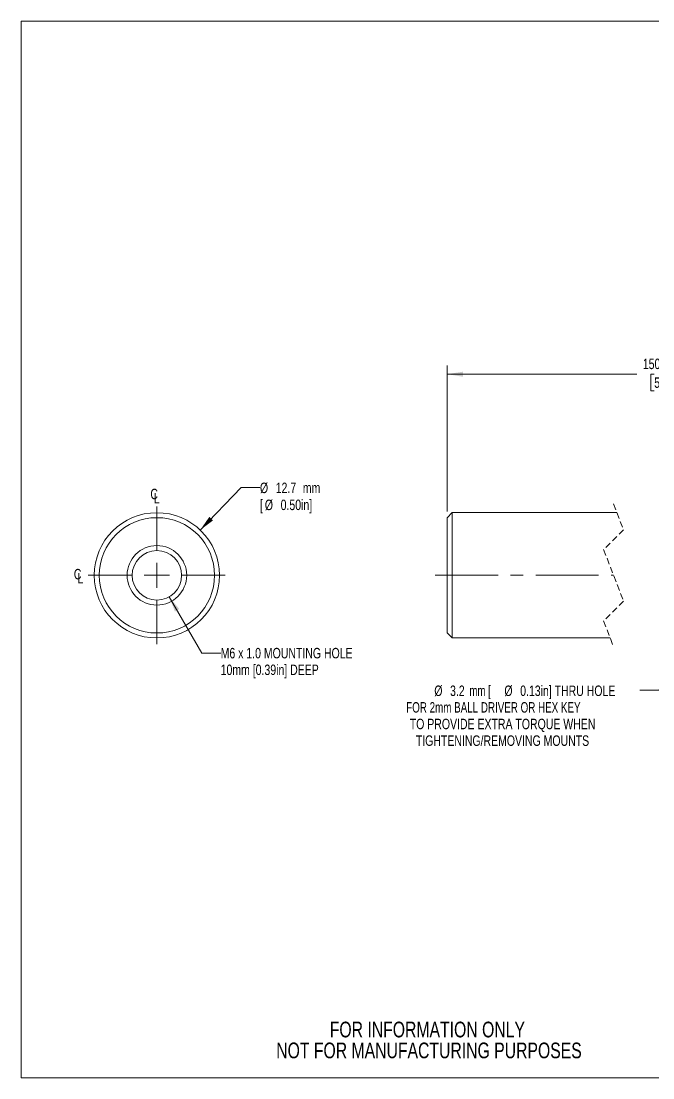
# Model space of a CAD drawing. Header units: millimetres. Extents: x 2 to 278, y 1 to 215.
# Drawn here: x 1.6 to 129.2, y 0.9 to 214.6 of the extents above; entities that cross this region are included whole.
import ezdxf

# ---------------------------------------------------------------- set-up
doc = ezdxf.new("R2010")
doc.units = ezdxf.units.MM
doc.linetypes.add('CENTERX2', pattern=[20.32, 12.7, -2.54, 2.54, -2.54])
doc.linetypes.add('HIDDEN', pattern=[1.905, 1.27, -0.635])
doc.styles.add('SLDTEXTSTYLE0', font='TXT', dxfattribs={"width": 0.75})
doc.styles.add('SLDTEXTSTYLE2', font='TXT', dxfattribs={"width": 0.6875})
doc.styles.add('SLDTEXTSTYLE3', font='TXT', dxfattribs={"width": 0.7})
doc.dimstyles.new('SLDDIMSTYLE0', dxfattribs={"dimtxt": 2.116667, "dimasz": 3.175, "dimexe": 0, "dimexo": 0.0625, "dimgap": 0.529167, "dimtad": 0, "dimtih": 1, "dimtoh": 1, "dimdec": 1, "dimlfac": 0.5, "dimrnd": 1e-09, "dimzin": 12, "dimdsep": 46, "dimtxsty": 'SLDTEXTSTYLE0', "dimsah": 1, "dimcen": 0, "dimadec": 0, "dimazin": 3, "dimtfac": 1, "dimtdec": 1, "dimtofl": 0, "dimtmove": 0, "dimatfit": 3, "dimfxl": 1, "dimfrac": 2, "dimtolj": 1, "dimtzin": 12, "dimarcsym": 0})
doc.dimstyles.new('SLDDIMSTYLE1', dxfattribs={"dimtxt": 2.116667, "dimasz": 3.175, "dimexe": 0, "dimexo": 0.0625, "dimgap": 0.529167, "dimtad": 0, "dimtih": 1, "dimtoh": 1, "dimdec": 1, "dimlfac": 0.5, "dimrnd": 1e-09, "dimzin": 12, "dimdsep": 46, "dimtxsty": 'SLDTEXTSTYLE0', "dimsah": 1, "dimcen": 0, "dimadec": 0, "dimazin": 3, "dimtfac": 1, "dimtdec": 1, "dimtofl": 0, "dimtmove": 0, "dimatfit": 3, "dimfxl": 1, "dimfrac": 2, "dimtolj": 1, "dimtzin": 12, "dimarcsym": 0})
doc.dimstyles.new('SLDDIMSTYLE3', dxfattribs={"dimtxt": 2.116667, "dimasz": 3.175, "dimexe": 0, "dimexo": 0.0625, "dimgap": 0.529167, "dimtad": 0, "dimtih": 1, "dimtoh": 1, "dimdec": 1, "dimlfac": 0.5, "dimrnd": 1e-09, "dimzin": 4, "dimdsep": 46, "dimtxsty": 'SLDTEXTSTYLE0', "dimsah": 1, "dimcen": 0.09, "dimadec": 0, "dimazin": 1, "dimtfac": 1, "dimtdec": 1, "dimtofl": 0, "dimtmove": 0, "dimatfit": 3, "dimfxl": 1, "dimfrac": 2, "dimtolj": 1, "dimtzin": 12, "dimarcsym": 0})

# ---------------------------------------------------------------- blocks, each defined once
blk = doc.blocks.new('_D')
at = {"color": 8, "linetype": 'Continuous', "lineweight": 0}
for p, q in [((31.51, 98.22), (38.09, 86.82)), ((38.09, 86.82), (41.9, 86.82))]:
    blk.add_line(p, q, dxfattribs=at)
at = {"color": 8, "linetype": 'Continuous', "lineweight": 18}
blk.add_solid([(31.51, 98.22), (32.65, 95.22), (33.53, 95.73)], dxfattribs=at)
at = {"color": 8, "linetype": 'Continuous', "lineweight": 18, "char_height": 2.1167, "attachment_point": 1, "style": 'SLDTEXTSTYLE0'}
for s, insert in [('M6 x 1.0 MOUNTING HOLE', (41.9, 87.87)), ('10mm [0.39in] DEEP', (41.9, 84.5))]:
    blk.add_mtext(s, dxfattribs=dict(at, insert=insert))
blk = doc.blocks.new('_D_1')
at = {"color": 8, "linetype": 'Continuous', "lineweight": 0}
for p, q in [((37.77, 111.71), (46.03, 120.34)), ((46.03, 120.34), (49.84, 120.34))]:
    blk.add_line(p, q, dxfattribs=at)
at = {"color": 8, "linetype": 'Continuous', "lineweight": 18}
blk.add_solid([(37.77, 111.71), (40.33, 113.65), (39.6, 114.36)], dxfattribs=at)
at = {"color": 8, "linetype": 'Continuous', "lineweight": 18, "attachment_point": 1, "style": 'SLDTEXTSTYLE0'}
for s, insert, char_height in [('%%c', (49.84, 121.3), 2.117), ('12.7', (53.03, 121.3), 2.117), ('mm', (58.5, 121.3), 2.117), ('[', (49.84, 117.86), 2.12), ('%%c', (50.83, 117.86), 2.117), ('0.50in]', (54.02, 117.86), 2.117)]:
    blk.add_mtext(s, dxfattribs=dict(at, insert=insert, char_height=char_height))
blk = doc.blocks.new('SW_SYMBOL_MOD_CL')
at = {"color": 0, "linetype": 'Continuous', "lineweight": 0, "char_height": 783, "attachment_point": 5, "style": 'SLDTEXTSTYLE0'}
for s, insert in [('C', (400, 600)), ('L', (600, 300))]:
    blk.add_mtext(s, dxfattribs=dict(at, insert=insert))
blk = doc.blocks.new('SW_CENTERMARKSYMBOL_0')
at = {"color": 0, "linetype": 'Continuous', "lineweight": 18}
for p, q in [((0, 5.08), (0, 13.89)), ((0, 0), (0, 2.54)), ((-5.08, 0), (-13.9, 0)), ((0, 0), (-2.54, 0)), ((0, 0), (0, -2.54)), ((0, 0), (2.54, 0)), ((5.08, 0), (13.78, 0)), ((0, -5.08), (0, -13.9))]:
    blk.add_line(p, q, dxfattribs=at)
blk = doc.blocks.new('_D_3')
at = {"color": 8, "linetype": 'Continuous', "lineweight": 0}
for p, q in [((87.68, 115.48), (87.68, 145.01)), ((87.68, 143.23), (126.01, 143.23)), ((129.51, 143.23), (128.86, 143.23)), ((128.86, 143.23), (128.86, 139.86)), ((137.26, 143.23), (137.91, 143.23)), ((137.91, 143.23), (137.91, 139.86)), ((160.75, 143.23), (140.76, 143.23)), ((161.45, 144.64), (160.75, 143.23)), ((162.86, 141.82), (161.45, 144.64)), ((163.57, 143.23), (162.86, 141.82)), ((179.09, 143.23), (163.57, 143.23)), ((179.09, 114.52), (179.09, 145.01)), ((128.86, 139.86), (129.51, 139.86)), ((137.91, 139.86), (137.26, 139.86))]:
    blk.add_line(p, q, dxfattribs=at)
at = {"color": 8, "linetype": 'Continuous', "lineweight": 18}
for points in [[(87.68, 143.23), (90.86, 142.72), (90.86, 143.74)], [(179.09, 143.23), (175.92, 143.74), (175.92, 142.72)]]:
    blk.add_solid(points, dxfattribs=at)
at = {"color": 8, "linetype": 'Continuous', "lineweight": 18, "char_height": 2.117, "attachment_point": 1, "style": 'SLDTEXTSTYLE0'}
for s, insert in [('150.0mm', (127.22, 146.38)), ('5.91in', (129.51, 142.59))]:
    blk.add_mtext(s, dxfattribs=dict(at, insert=insert))
blk = doc.blocks.new('_D_4')
at = {"color": 8, "linetype": 'Continuous', "lineweight": 0}
for p, q in [((151.45, 100.31), (130.44, 79.3)), ((130.44, 79.3), (126.63, 79.3))]:
    blk.add_line(p, q, dxfattribs=at)
at = {"color": 8, "linetype": 'Continuous', "lineweight": 18}
blk.add_solid([(151.45, 100.31), (148.84, 98.42), (149.56, 97.7)], dxfattribs=at)
at = {"color": 8, "linetype": 'Continuous', "lineweight": 18, "attachment_point": 1}
for s, insert, char_height, style in [('%%c', (85.07, 80.26), 2.117, 'SLDTEXTSTYLE0'), ('3.2', (88.26, 80.26), 2.117, 'SLDTEXTSTYLE0'), ('mm [', (92.17, 80.26), 2.117, 'SLDTEXTSTYLE2'), ('%%c', (99.23, 80.26), 2.117, 'SLDTEXTSTYLE0'), ('0.13in] THRU HOLE', (102.43, 80.26), 2.1167, 'SLDTEXTSTYLE0'), ('FOR 2mm BALL DRIVER OR HEX KEY', (79.4, 76.9), 2.1167, 'SLDTEXTSTYLE3'), ('TO PROVIDE EXTRA TORQUE WHEN', (80.12, 73.54), 2.1167, 'SLDTEXTSTYLE0'), ('TIGHTENING/REMOVING MOUNTS', (81.34, 70.17), 2.1167, 'SLDTEXTSTYLE0')]:
    blk.add_mtext(s, dxfattribs=dict(at, insert=insert, char_height=char_height, style=style))

msp = doc.modelspace()

# ---------------------------------------------------------------- linework, layer by layer
at = {"color": 7, "linetype": 'Continuous', "lineweight": 18}
for p, q in [((1.58, 214.65), (277.99, 214.65)), ((1.58, 214.65), (1.58, 0.9)), ((88.7, 115.23), (87.68, 114.21)), ((87.68, 114.21), (87.68, 90.89)), ((121.98, 115.23), (88.7, 115.23)), ((88.7, 115.23), (88.7, 89.88)), ((87.68, 90.89), (88.7, 89.88)), ((88.7, 89.88), (120.62, 89.88)), ((277.99, 0.9), (1.58, 0.9))]:
    msp.add_line(p, q, dxfattribs=at)
at = {"color": 7, "linetype": 'HIDDEN', "lineweight": 18}
for p, q in [((121.3, 117.01), (123.3, 111.78)), ((123.3, 111.78), (119.3, 107.78)), ((119.3, 107.78), (123.3, 97.33)), ((123.3, 97.33), (119.3, 93.33)), ((119.3, 93.33), (121.3, 88.1))]:
    msp.add_line(p, q, dxfattribs=at)
at = {"color": 8, "linetype": 'CENTERX2', "lineweight": 18}
msp.add_line((85.25, 102.55), (121.3, 102.55), dxfattribs=at)
at = {"color": 7, "linetype": 'Continuous', "lineweight": 18}
for radius in [12.67, 11.66, 6.02, 5]:
    msp.add_circle((29.01, 102.55), radius, dxfattribs=at)

# ---------------------------------------------------------------- block references
at = {"color": 8, "linetype": 'Continuous', "lineweight": 0, "xscale": 0.0027037109, "yscale": 0.0027037109, "zscale": 0.0027037109}
for p in [(27.38, 117.36), (11.91, 101.15)]:
    msp.add_blockref('SW_SYMBOL_MOD_CL', p, dxfattribs=at)
at = {"color": 8, "linetype": 'Continuous', "lineweight": 0}
msp.add_blockref('SW_CENTERMARKSYMBOL_0', (29.01, 102.55), dxfattribs=at)

# ---------------------------------------------------------------- texts
at = {"color": 7, "linetype": 'Continuous', "lineweight": 0, "char_height": 3.175, "attachment_point": 2, "style": 'SLDTEXTSTYLE0'}
for s, insert in [('FOR INFORMATION ONLY', (83.67, 12.27)), ('NOT FOR MANUFACTURING PURPOSES', (84, 8.04))]:
    msp.add_mtext(s, dxfattribs=dict(at, insert=insert))

# ---------------------------------------------------------------- dimensions: what is measured, and where the dimension line sits
at = {"color": 8, "linetype": 'Continuous', "lineweight": 18}
dim = msp.add_linear_dim(base=(87.68, 143.23), p1=(179.09, 113.25), p2=(87.68, 114.21), text='150.0mm', dimstyle='SLDDIMSTYLE3', dxfattribs=at)
dim.commit()
dim.dimension.update_dxf_attribs({"geometry": '_D_3', "text_midpoint": (133.39, 143.23), "dimtype": 160})
for p1, p2, text, picture, middle in [((20.24, 93.4), (37.77, 111.71), '<>mm\\P[%%c0.50in]', '_D_1', (56.82, 120.34)), ((155.94, 104.8), (151.45, 100.31), '<>mm [%%c0.13in] THRU HOLE\\PFOR 2mm BALL DRIVER OR HEX KEY\\PTO PROVIDE EXTRA TORQUE WHEN\\PTIGHTENING/REMOVING MOUNTS', '_D_4', (103.01, 79.3))]:
    dim = msp.add_diameter_dim_2p(p1=p1, p2=p2, text=text, dimstyle='SLDDIMSTYLE1', dxfattribs=at)
    dim.commit()
    dim.dimension.update_dxf_attribs({"geometry": picture, "text_midpoint": middle, "dimtype": 163})
dim = msp.add_diameter_dim_2p(p1=(26.51, 106.88), p2=(31.51, 98.22), text='M6 x 1.0 MOUNTING HOLE\\P10mm [0.39in] DEEP', dimstyle='SLDDIMSTYLE0', override={"dimpost": '<>'}, dxfattribs=at)
dim.commit()
dim.dimension.update_dxf_attribs({"geometry": '_D', "text_midpoint": (59.46, 86.82), "dimtype": 163})

doc.saveas('drawing.dxf')
